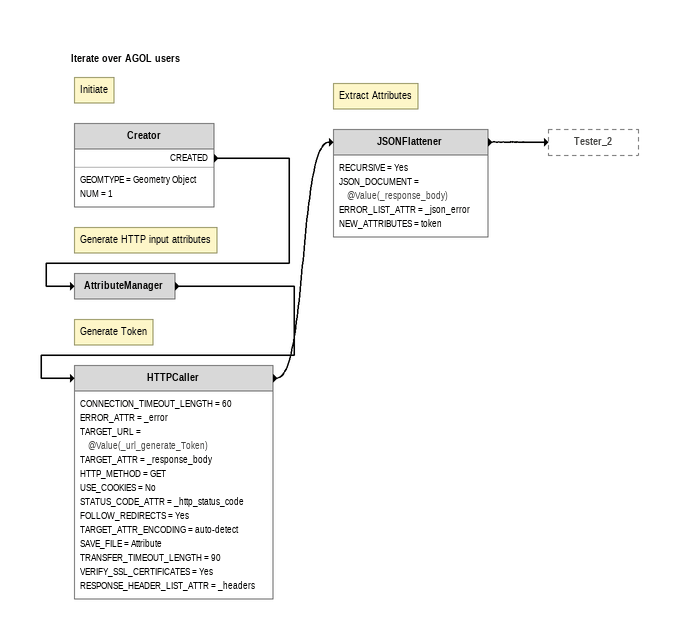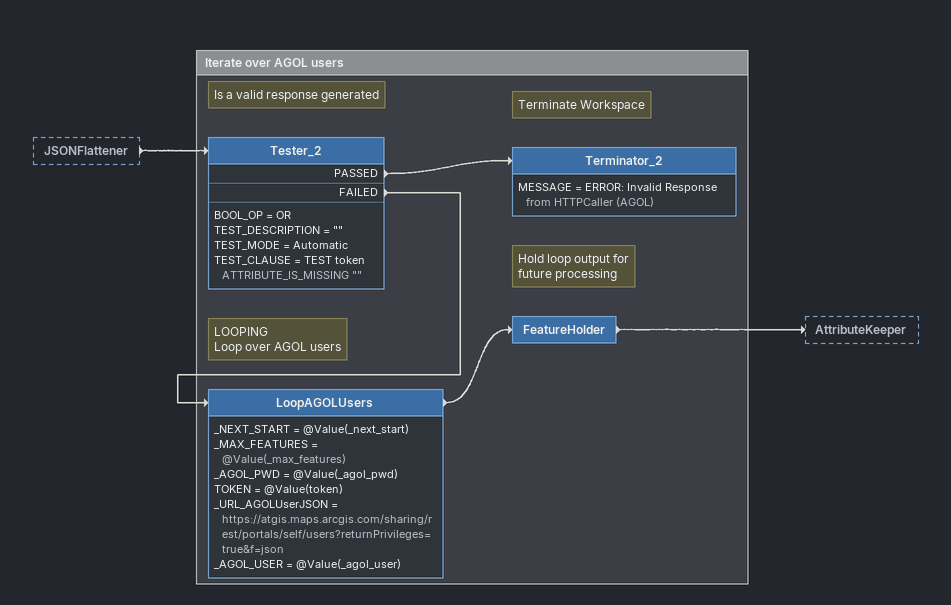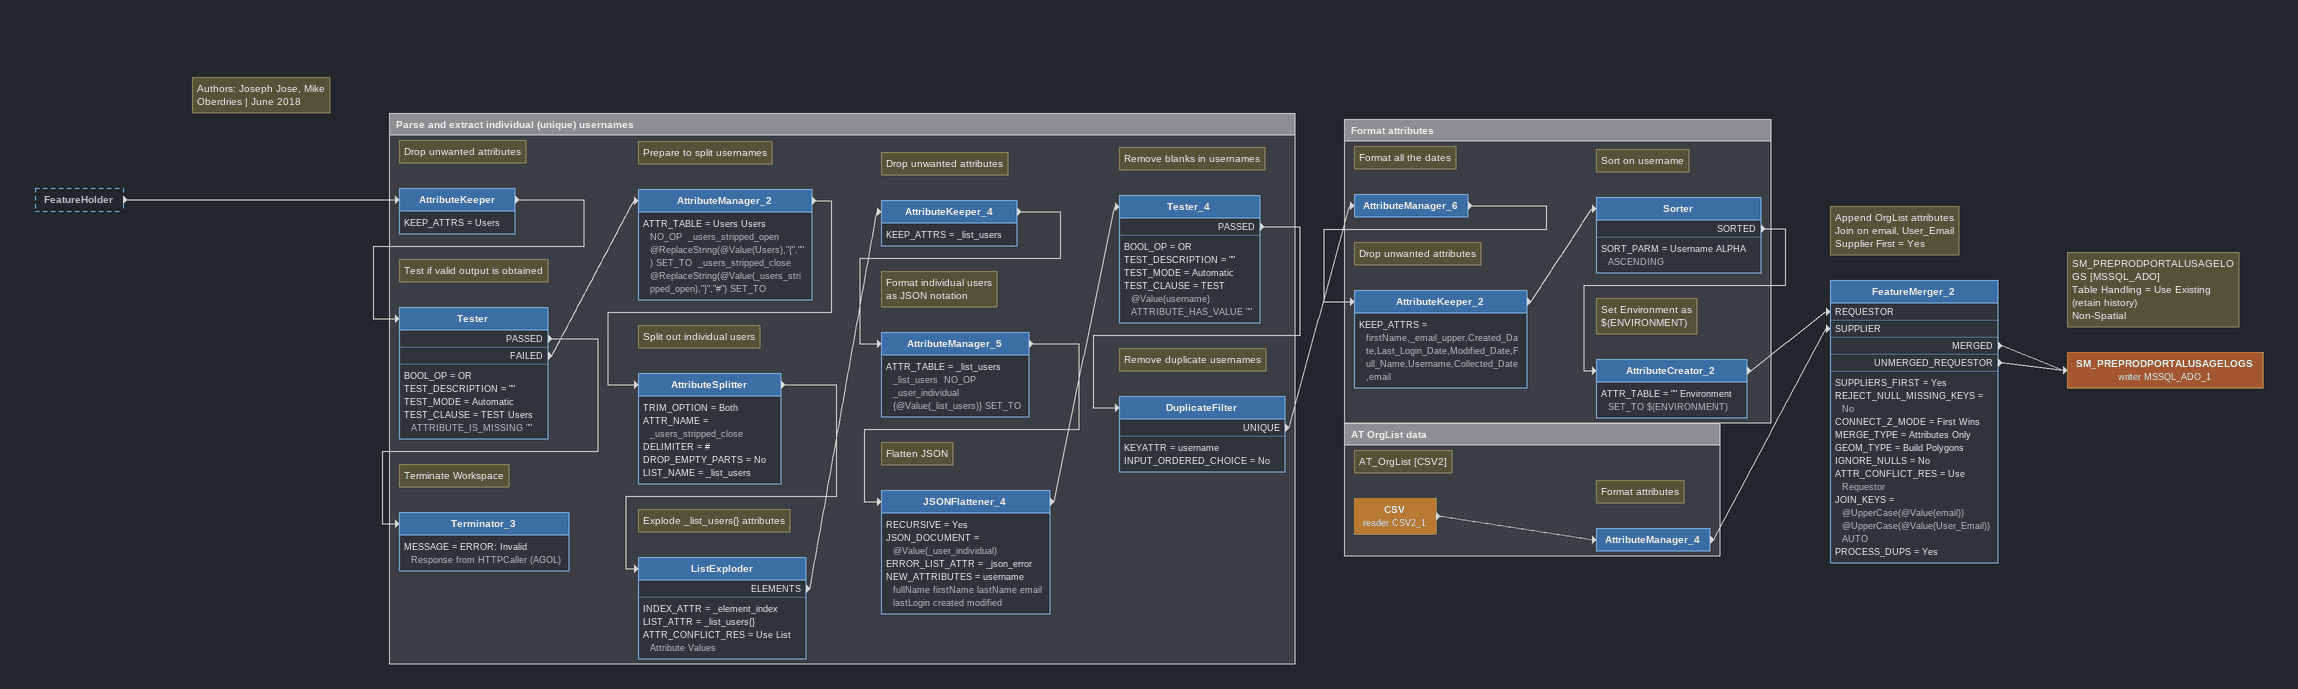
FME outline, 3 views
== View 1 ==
Bookmark: Iterate over AGOL users
Note: Initiate
Creator
    GEOMTYPE = Geometry Object
    NUM = 1
    CREATED -> AttributeManager
Note: Generate HTTP input attributes
AttributeManager
    -> HTTPCaller
Note: Generate Token
HTTPCaller
    CONNECTION_TIMEOUT_LENGTH = 60
    ERROR_ATTR = _error
    TARGET_URL = @Value(_url_generate_Token)
    TARGET_ATTR = _response_body
    HTTP_METHOD = GET
    USE_COOKIES = No
    STATUS_CODE_ATTR = _http_status_code
    FOLLOW_REDIRECTS = Yes
    TARGET_ATTR_ENCODING = auto-detect
    SAVE_FILE = Attribute
    TRANSFER_TIMEOUT_LENGTH = 90
    VERIFY_SSL_CERTIFICATES = Yes
    RESPONSE_HEADER_LIST_ATTR = _headers
    -> JSONFlattener
Note: Extract Attributes
JSONFlattener
    RECURSIVE = Yes
    JSON_DOCUMENT = @Value(_response_body)
    ERROR_LIST_ATTR = _json_error
    NEW_ATTRIBUTES = token
    -> Tester_2

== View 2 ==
JSONFlattener [outside]
    -> Tester_2

Bookmark: Iterate over AGOL users
Note: Is a valid response generated
Tester_2
    BOOL_OP = OR
    TEST_DESCRIPTION = ""
    TEST_MODE = Automatic
    TEST_CLAUSE = TEST token ATTRIBUTE_IS_MISSING ""
    PASSED -> Terminator_2
    FAILED -> LoopAGOLUsers
Note: Terminate Workspace
Terminator_2
    MESSAGE = ERROR: Invalid Response from HTTPCaller (AGOL)
Note: LOOPING / Loop over AGOL users
LoopAGOLUsers
    _NEXT_START = @Value(_next_start)
    _MAX_FEATURES = @Value(_max_features)
    _AGOL_PWD = @Value(_agol_pwd)
    TOKEN = @Value(token)
    _URL_AGOLUserJSON = https://atgis.maps.arcgis.com/sharing/rest/portals/self/users?returnPrivileges=true&f=json
    _AGOL_USER = @Value(_agol_user)
    -> FeatureHolder
Note: Hold loop output for / future processing
FeatureHolder
    -> AttributeKeeper

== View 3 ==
FeatureHolder [outside]
    -> AttributeKeeper
Note: Authors: Joseph Jose, Mike Oberdries | June 2018
Note: Append OrgList attributes / Join on email, User_Email / Supplier First = Yes
FeatureMerger_2
    SUPPLIERS_FIRST = Yes
    REJECT_NULL_MISSING_KEYS = No
    CONNECT_Z_MODE = First Wins
    MERGE_TYPE = Attributes Only
    GEOM_TYPE = Build Polygons
    IGNORE_NULLS = No
    ATTR_CONFLICT_RES = Use Requestor
    JOIN_KEYS = @UpperCase(@Value(email)) @UpperCase(@Value(User_Email)) AUTO
    PROCESS_DUPS = Yes
    MERGED -> SM_PREPRODPORTALUSAGELOGS (writer MSSQL_ADO_1)
    UNMERGED_REQUESTOR -> SM_PREPRODPORTALUSAGELOGS (writer MSSQL_ADO_1)
Note: SM_PREPRODPORTALUSAGELOGS [MSSQL_ADO] / Table Handling = Use Existing (retain history) / Non-Spatial
SM_PREPRODPORTALUSAGELOGS (writer MSSQL_ADO_1)

Bookmark: Parse and extract individual (unique) usernames
Note: Drop unwanted attributes
AttributeKeeper
    KEEP_ATTRS = Users
    -> Tester
Note: Test if valid output is obtained
Tester
    BOOL_OP = OR
    TEST_DESCRIPTION = ""
    TEST_MODE = Automatic
    TEST_CLAUSE = TEST Users ATTRIBUTE_IS_MISSING ""
    PASSED -> Terminator_3
    FAILED -> AttributeManager_2
Note: Prepare to split usernames
AttributeManager_2
    ATTR_TABLE = Users Users  NO_OP  _users_stripped_open @ReplaceString(@Value(Users),"{","") SET_TO  _users_stripped_close @ReplaceString(@Value(_users_stripped_open),"}","#") SET_TO
    -> AttributeSplitter
Note: Split out individual users
AttributeSplitter
    TRIM_OPTION = Both
    ATTR_NAME = _users_stripped_close
    DELIMITER = #
    DROP_EMPTY_PARTS = No
    LIST_NAME = _list_users
    -> ListExploder
Note: Explode _list_users{} attributes
ListExploder
    INDEX_ATTR = _element_index
    LIST_ATTR = _list_users{}
    ATTR_CONFLICT_RES = Use List Attribute Values
    ELEMENTS -> AttributeKeeper_4
Note: Drop unwanted attributes
AttributeKeeper_4
    KEEP_ATTRS = _list_users
    -> AttributeManager_5
Note: Format individual users / as JSON notation
AttributeManager_5
    ATTR_TABLE = _list_users _list_users  NO_OP  _user_individual {@Value(_list_users)} SET_TO
    -> JSONFlattener_4
Note: Flatten JSON
JSONFlattener_4
    RECURSIVE = Yes
    JSON_DOCUMENT = @Value(_user_individual)
    ERROR_LIST_ATTR = _json_error
    NEW_ATTRIBUTES = username fullName firstName lastName email lastLogin created modified
    -> Tester_4
Note: Remove blanks in usernames
Tester_4
    BOOL_OP = OR
    TEST_DESCRIPTION = ""
    TEST_MODE = Automatic
    TEST_CLAUSE = TEST @Value(username) ATTRIBUTE_HAS_VALUE ""
    PASSED -> DuplicateFilter
Note: Remove duplicate usernames
DuplicateFilter
    KEYATTR = username
    INPUT_ORDERED_CHOICE = No
    UNIQUE -> AttributeManager_6
Note: Terminate Workspace
Terminator_3
    MESSAGE = ERROR: Invalid Response from HTTPCaller (AGOL)

Bookmark: Format attributes
Note: Format all the dates
AttributeManager_6
    -> AttributeKeeper_2
Note: Drop unwanted attributes
AttributeKeeper_2
    KEEP_ATTRS = firstName,_email_upper,Created_Date,Last_Login_Date,Modified_Date,Full_Name,Username,Collected_Date,email
    -> Sorter
Note: Sort on username
Sorter
    SORT_PARM = Username ALPHA ASCENDING
    SORTED -> AttributeCreator_2
Note: Set Environment as / $(ENVIRONMENT)
AttributeCreator_2
    ATTR_TABLE = "" Environment SET_TO $(ENVIRONMENT)
    -> FeatureMerger_2 [REQUESTOR]

Bookmark: AT OrgList data
Note: AT_OrgList [CSV2]
CSV (reader CSV2_1)
    -> AttributeManager_4
Note: Format attributes
AttributeManager_4
    -> FeatureMerger_2 [SUPPLIER]
